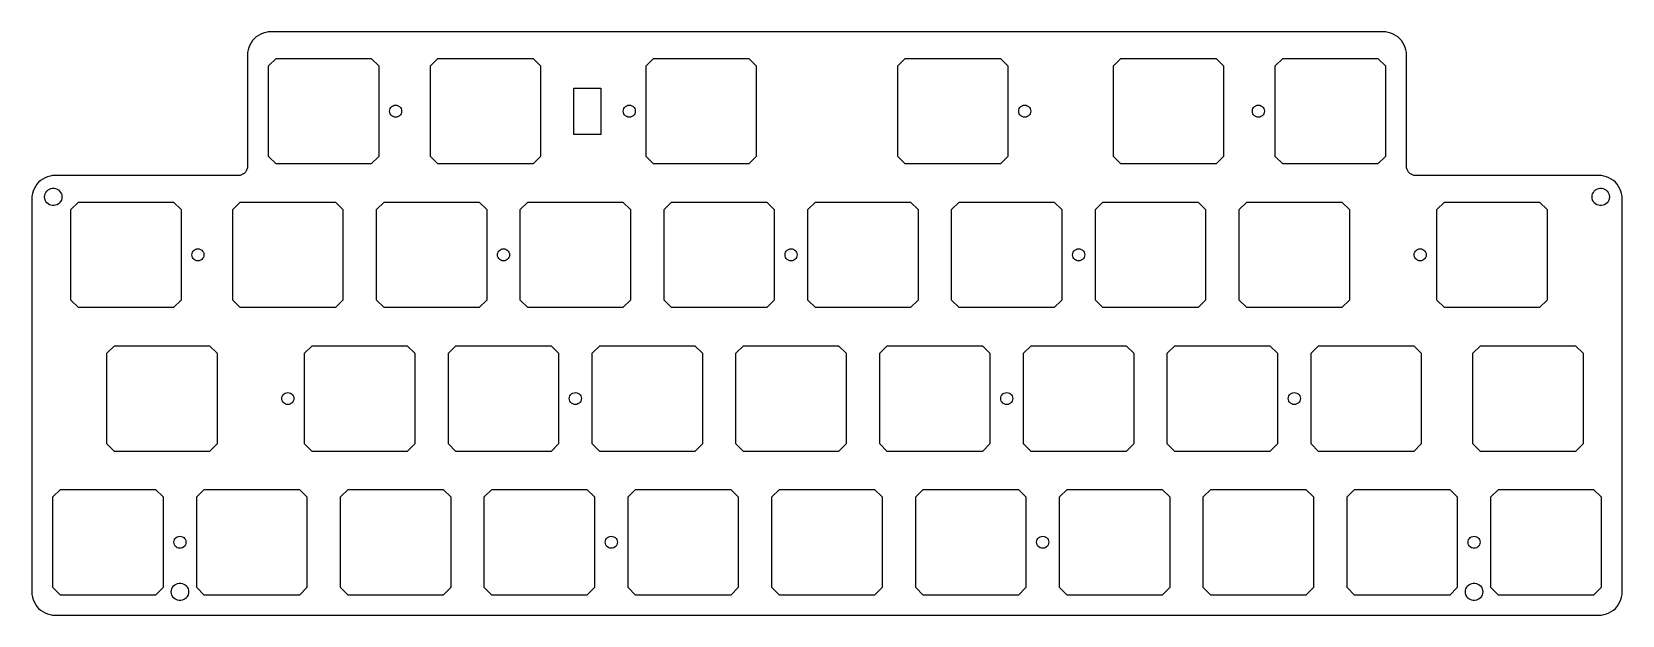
# Model space of a CAD drawing. Header units: millimetres. Extents: x -255 to -44, y 47 to 125.
import ezdxf

# ---------------------------------------------------------------- set-up
doc = ezdxf.new("R2010")
doc.units = ezdxf.units.MM
doc.layers.get('0').update_dxf_attribs({"linetype": 'CONTINUOUS'})

msp = doc.modelspace()

# ---------------------------------------------------------------- linework, layer by layer
for points in [[(-252.164815, 47.552723), (-251.82209, 47.494492), (-251.475, 47.474999), (-46.975, 47.474999), (-46.62791, 47.494491), (-46.285185, 47.552722), (-45.951135, 47.648961), (-45.62996, 47.781995), (-45.3257, 47.950154), (-45.042181, 48.151321), (-44.782969, 48.382968), (-44.551322, 48.642181), (-44.350154, 48.925699), (-44.181996, 49.229959), (-44.048961, 49.551134), (-43.952723, 49.885184), (-43.894491, 50.227909), (-43.875, 50.574999), (-43.875, 102.674999), (-43.894492, 103.022089), (-43.952723, 103.364814), (-44.048961, 103.698864), (-44.181996, 104.020039), (-44.350155, 104.324299), (-44.551322, 104.607818), (-44.782969, 104.867031), (-45.042181, 105.098677), (-45.3257, 105.299845), (-45.62996, 105.468003), (-45.951135, 105.601038), (-46.285185, 105.697276), (-46.62791, 105.755508), (-46.975, 105.774999), (-71.25, 105.774999), (-71.458378, 105.79323), (-71.660424, 105.847368), (-71.85, 105.935768), (-72.021345, 106.055746), (-72.169254, 106.203654), (-72.289231, 106.374999), (-72.377632, 106.564575), (-72.43177, 106.766621), (-72.45, 106.974999), (-72.45, 121.724999), (-72.469492, 122.072089), (-72.527723, 122.414814), (-72.623961, 122.748864), (-72.756996, 123.070039), (-72.925155, 123.374299), (-73.126322, 123.657818), (-73.357969, 123.917031), (-73.617181, 124.148677), (-73.9007, 124.349845), (-74.20496, 124.518003), (-74.526135, 124.651038), (-74.860185, 124.747276), (-75.20291, 124.805508), (-75.55, 124.824999), (-222.9, 124.824999), (-223.24709, 124.805507), (-223.589815, 124.747276), (-223.923865, 124.651037), (-224.245039, 124.518002), (-224.549299, 124.349844), (-224.832818, 124.148677), (-225.092031, 123.91703), (-225.323677, 123.657817), (-225.524845, 123.374298), (-225.693003, 123.070039), (-225.826038, 122.748864), (-225.922276, 122.414814), (-225.980507, 122.072089), (-226, 121.724999), (-226, 106.974999), (-226.018231, 106.766621), (-226.072369, 106.564575), (-226.16077, 106.374999), (-226.280747, 106.203654), (-226.428655, 106.055746), (-226.6, 105.935769), (-226.789576, 105.847369), (-226.991622, 105.793231), (-227.2, 105.774999), (-251.475, 105.774999), (-251.82209, 105.755507), (-252.164815, 105.697276), (-252.498865, 105.601037), (-252.820039, 105.468002), (-253.124299, 105.299844), (-253.407818, 105.098677), (-253.667031, 104.86703), (-253.898677, 104.607817), (-254.099845, 104.324298), (-254.268003, 104.020039), (-254.401038, 103.698864), (-254.497276, 103.364814), (-254.555507, 103.022089), (-254.575, 102.674999), (-254.575, 50.574999), (-254.555508, 50.227909), (-254.497276, 49.885184), (-254.401038, 49.551134), (-254.268003, 49.22996), (-254.099845, 48.9257), (-253.898677, 48.642181), (-253.667031, 48.382969), (-253.407818, 48.151322), (-253.124299, 47.950155), (-252.820039, 47.781996), (-252.498865, 47.648962)], [(-208.6, 108.3), (-209.6, 107.3), (-222.2, 107.3), (-223.2, 108.3), (-223.2, 120.3), (-222.2, 121.3), (-209.6, 121.3), (-208.6, 120.3)], [(-187.17, 108.3), (-188.17, 107.3), (-200.77, 107.3), (-201.77, 108.3), (-201.77, 120.3), (-200.77, 121.3), (-188.17, 121.3), (-187.17, 120.3)], [(-158.592, 108.3), (-159.592, 107.3), (-172.192, 107.3), (-173.192, 108.3), (-173.192, 120.3), (-172.192, 121.3), (-159.592, 121.3), (-158.592, 120.3)], [(-125.255, 108.3), (-126.255, 107.3), (-138.855, 107.3), (-139.855, 108.3), (-139.855, 120.3), (-138.855, 121.3), (-126.255, 121.3), (-125.255, 120.3)], [(-96.68, 108.3), (-97.68, 107.3), (-110.28, 107.3), (-111.28, 108.3), (-111.28, 120.3), (-110.28, 121.3), (-97.68, 121.3), (-96.68, 120.3)], [(-75.25, 108.3), (-76.25, 107.3), (-88.85, 107.3), (-89.85, 108.3), (-89.85, 120.3), (-88.85, 121.3), (-76.25, 121.3), (-75.25, 120.3)], [(-179.179211, 117.365374), (-179.179211, 111.222627), (-182.774442, 111.222627), (-182.774442, 117.365374)], [(-206.196983, 113.520058), (-206.375, 113.5), (-206.553017, 113.520058), (-206.722107, 113.579225), (-206.873792, 113.674535), (-207.000465, 113.801208), (-207.095775, 113.952893), (-207.154942, 114.121983), (-207.175, 114.3), (-207.154942, 114.478017), (-207.095775, 114.647107), (-207.000465, 114.798792), (-206.873792, 114.925465), (-206.722107, 115.020775), (-206.553017, 115.079942), (-206.375, 115.1), (-206.196983, 115.079942), (-206.027893, 115.020775), (-205.876208, 114.925465), (-205.749535, 114.798792), (-205.654225, 114.647107), (-205.595058, 114.478017), (-205.575, 114.3), (-205.595058, 114.121983), (-205.654225, 113.952893), (-205.749535, 113.801208), (-205.876208, 113.674535), (-206.027893, 113.579225)], [(-175.240733, 113.520058), (-175.41875, 113.5), (-175.596767, 113.520058), (-175.765857, 113.579225), (-175.917542, 113.674535), (-176.044215, 113.801208), (-176.139525, 113.952893), (-176.198692, 114.121983), (-176.21875, 114.3), (-176.198692, 114.478017), (-176.139525, 114.647107), (-176.044215, 114.798792), (-175.917542, 114.925465), (-175.765857, 115.020775), (-175.596767, 115.079942), (-175.41875, 115.1), (-175.240733, 115.079942), (-175.071643, 115.020775), (-174.919958, 114.925465), (-174.793285, 114.798792), (-174.697975, 114.647107), (-174.638808, 114.478017), (-174.61875, 114.3), (-174.638808, 114.121983), (-174.697975, 113.952893), (-174.793285, 113.801208), (-174.919958, 113.674535), (-175.071643, 113.579225)], [(-122.853233, 113.520058), (-123.03125, 113.5), (-123.209267, 113.520058), (-123.378357, 113.579225), (-123.530042, 113.674535), (-123.656715, 113.801208), (-123.752025, 113.952893), (-123.811192, 114.121983), (-123.83125, 114.3), (-123.811192, 114.478017), (-123.752025, 114.647107), (-123.656715, 114.798792), (-123.530042, 114.925465), (-123.378357, 115.020775), (-123.209267, 115.079942), (-123.03125, 115.1), (-122.853233, 115.079942), (-122.684143, 115.020775), (-122.532458, 114.925465), (-122.405785, 114.798792), (-122.310475, 114.647107), (-122.251308, 114.478017), (-122.23125, 114.3), (-122.251308, 114.121983), (-122.310475, 113.952893), (-122.405785, 113.801208), (-122.532458, 113.674535), (-122.684143, 113.579225)], [(-91.896983, 113.520058), (-92.075, 113.5), (-92.253017, 113.520058), (-92.422107, 113.579225), (-92.573792, 113.674535), (-92.700465, 113.801208), (-92.795775, 113.952893), (-92.854942, 114.121983), (-92.875, 114.3), (-92.854942, 114.478017), (-92.795775, 114.647107), (-92.700465, 114.798792), (-92.573792, 114.925465), (-92.422107, 115.020775), (-92.253017, 115.079942), (-92.075, 115.1), (-91.896983, 115.079942), (-91.727893, 115.020775), (-91.576208, 114.925465), (-91.449535, 114.798792), (-91.354225, 114.647107), (-91.295058, 114.478017), (-91.275, 114.3), (-91.295058, 114.121983), (-91.354225, 113.952893), (-91.449535, 113.801208), (-91.576208, 113.674535), (-91.727893, 113.579225)], [(-251.419663, 101.8279), (-251.628266, 101.788905), (-251.840484, 101.788905), (-252.049087, 101.8279), (-252.246974, 101.904561), (-252.427405, 102.016279), (-252.584235, 102.159249), (-252.712125, 102.328602), (-252.806718, 102.518571), (-252.864794, 102.722687), (-252.884375, 102.933999), (-252.864794, 103.145311), (-252.806718, 103.349427), (-252.712125, 103.539396), (-252.584235, 103.708749), (-252.427405, 103.851719), (-252.246974, 103.963437), (-252.049087, 104.040098), (-251.840484, 104.079093), (-251.628266, 104.079093), (-251.419663, 104.040098), (-251.221776, 103.963437), (-251.041345, 103.851719), (-250.884515, 103.708749), (-250.756625, 103.539396), (-250.662032, 103.349427), (-250.603956, 103.145311), (-250.584375, 102.933999), (-250.603956, 102.722687), (-250.662032, 102.518571), (-250.756625, 102.328602), (-250.884515, 102.159249), (-251.041345, 102.016279), (-251.221776, 101.904561)], [(-46.401288, 101.8279), (-46.609891, 101.788905), (-46.822109, 101.788905), (-47.030712, 101.8279), (-47.228599, 101.904561), (-47.40903, 102.016279), (-47.56586, 102.159249), (-47.69375, 102.328602), (-47.788343, 102.518571), (-47.846419, 102.722687), (-47.866, 102.933999), (-47.846419, 103.145311), (-47.788343, 103.349427), (-47.69375, 103.539396), (-47.56586, 103.708749), (-47.40903, 103.851719), (-47.228599, 103.963437), (-47.030712, 104.040098), (-46.822109, 104.079093), (-46.609891, 104.079093), (-46.401288, 104.040098), (-46.203401, 103.963437), (-46.02297, 103.851719), (-45.86614, 103.708749), (-45.73825, 103.539396), (-45.643657, 103.349427), (-45.585581, 103.145311), (-45.566, 102.933999), (-45.585581, 102.722687), (-45.643657, 102.518571), (-45.73825, 102.328602), (-45.86614, 102.159249), (-46.02297, 102.016279), (-46.203401, 101.904561)], [(-234.795, 89.25), (-235.795, 88.25), (-248.395, 88.25), (-249.395, 89.25), (-249.395, 101.25), (-248.395, 102.25), (-235.795, 102.25), (-234.795, 101.25)], [(-213.3625, 89.25), (-214.3625, 88.25), (-226.9625, 88.25), (-227.9625, 89.25), (-227.9625, 101.25), (-226.9625, 102.25), (-214.3625, 102.25), (-213.3625, 101.25)], [(-194.3125, 89.25), (-195.3125, 88.25), (-207.9125, 88.25), (-208.9125, 89.25), (-208.9125, 101.25), (-207.9125, 102.25), (-195.3125, 102.25), (-194.3125, 101.25)], [(-175.2625, 89.25), (-176.2625, 88.25), (-188.8625, 88.25), (-189.8625, 89.25), (-189.8625, 101.25), (-188.8625, 102.25), (-176.2625, 102.25), (-175.2625, 101.25)], [(-156.2125, 89.25), (-157.2125, 88.25), (-169.8125, 88.25), (-170.8125, 89.25), (-170.8125, 101.25), (-169.8125, 102.25), (-157.2125, 102.25), (-156.2125, 101.25)], [(-137.1625, 89.25), (-138.1625, 88.25), (-150.7625, 88.25), (-151.7625, 89.25), (-151.7625, 101.25), (-150.7625, 102.25), (-138.1625, 102.25), (-137.1625, 101.25)], [(-118.1125, 89.25), (-119.1125, 88.25), (-131.7125, 88.25), (-132.7125, 89.25), (-132.7125, 101.25), (-131.7125, 102.25), (-119.1125, 102.25), (-118.1125, 101.25)], [(-99.0625, 89.25), (-100.0625, 88.25), (-112.6625, 88.25), (-113.6625, 89.25), (-113.6625, 101.25), (-112.6625, 102.25), (-100.0625, 102.25), (-99.0625, 101.25)], [(-80.0125, 89.25), (-81.0125, 88.25), (-93.6125, 88.25), (-94.6125, 89.25), (-94.6125, 101.25), (-93.6125, 102.25), (-81.0125, 102.25), (-80.0125, 101.25)], [(-53.82, 89.25), (-54.82, 88.25), (-67.42, 88.25), (-68.42, 89.25), (-68.42, 101.25), (-67.42, 102.25), (-54.82, 102.25), (-53.82, 101.25)], [(-232.390733, 94.470058), (-232.56875, 94.45), (-232.746767, 94.470058), (-232.915857, 94.529225), (-233.067542, 94.624535), (-233.194215, 94.751208), (-233.289525, 94.902893), (-233.348692, 95.071983), (-233.36875, 95.25), (-233.348692, 95.428017), (-233.289525, 95.597107), (-233.194215, 95.748792), (-233.067542, 95.875465), (-232.915857, 95.970775), (-232.746767, 96.029942), (-232.56875, 96.05), (-232.390733, 96.029942), (-232.221643, 95.970775), (-232.069958, 95.875465), (-231.943285, 95.748792), (-231.847975, 95.597107), (-231.788808, 95.428017), (-231.76875, 95.25), (-231.788808, 95.071983), (-231.847975, 94.902893), (-231.943285, 94.751208), (-232.069958, 94.624535), (-232.221643, 94.529225)], [(-191.909483, 94.470058), (-192.0875, 94.45), (-192.265517, 94.470058), (-192.434607, 94.529225), (-192.586292, 94.624535), (-192.712965, 94.751208), (-192.808275, 94.902893), (-192.867442, 95.071983), (-192.8875, 95.25), (-192.867442, 95.428017), (-192.808275, 95.597107), (-192.712965, 95.748792), (-192.586292, 95.875465), (-192.434607, 95.970775), (-192.265517, 96.029942), (-192.0875, 96.05), (-191.909483, 96.029942), (-191.740393, 95.970775), (-191.588708, 95.875465), (-191.462035, 95.748792), (-191.366725, 95.597107), (-191.307558, 95.428017), (-191.2875, 95.25), (-191.307558, 95.071983), (-191.366725, 94.902893), (-191.462035, 94.751208), (-191.588708, 94.624535), (-191.740393, 94.529225)], [(-153.809483, 94.470058), (-153.9875, 94.45), (-154.165517, 94.470058), (-154.334607, 94.529225), (-154.486292, 94.624535), (-154.612965, 94.751208), (-154.708275, 94.902893), (-154.767442, 95.071983), (-154.7875, 95.25), (-154.767442, 95.428017), (-154.708275, 95.597107), (-154.612965, 95.748792), (-154.486292, 95.875465), (-154.334607, 95.970775), (-154.165517, 96.029942), (-153.9875, 96.05), (-153.809483, 96.029942), (-153.640393, 95.970775), (-153.488708, 95.875465), (-153.362035, 95.748792), (-153.266725, 95.597107), (-153.207558, 95.428017), (-153.1875, 95.25), (-153.207558, 95.071983), (-153.266725, 94.902893), (-153.362035, 94.751208), (-153.488708, 94.624535), (-153.640393, 94.529225)], [(-115.709483, 94.470058), (-115.8875, 94.45), (-116.065517, 94.470058), (-116.234607, 94.529225), (-116.386292, 94.624535), (-116.512965, 94.751208), (-116.608275, 94.902893), (-116.667442, 95.071983), (-116.6875, 95.25), (-116.667442, 95.428017), (-116.608275, 95.597107), (-116.512965, 95.748792), (-116.386292, 95.875465), (-116.234607, 95.970775), (-116.065517, 96.029942), (-115.8875, 96.05), (-115.709483, 96.029942), (-115.540393, 95.970775), (-115.388708, 95.875465), (-115.262035, 95.748792), (-115.166725, 95.597107), (-115.107558, 95.428017), (-115.0875, 95.25), (-115.107558, 95.071983), (-115.166725, 94.902893), (-115.262035, 94.751208), (-115.388708, 94.624535), (-115.540393, 94.529225)], [(-70.465733, 94.470058), (-70.64375, 94.45), (-70.821767, 94.470058), (-70.990857, 94.529225), (-71.142542, 94.624535), (-71.269215, 94.751208), (-71.364525, 94.902893), (-71.423692, 95.071983), (-71.44375, 95.25), (-71.423692, 95.428017), (-71.364525, 95.597107), (-71.269215, 95.748792), (-71.142542, 95.875465), (-70.990857, 95.970775), (-70.821767, 96.029942), (-70.64375, 96.05), (-70.465733, 96.029942), (-70.296643, 95.970775), (-70.144958, 95.875465), (-70.018285, 95.748792), (-69.922975, 95.597107), (-69.863808, 95.428017), (-69.84375, 95.25), (-69.863808, 95.071983), (-69.922975, 94.902893), (-70.018285, 94.751208), (-70.144958, 94.624535), (-70.296643, 94.529225)], [(-230.03, 70.2), (-231.03, 69.2), (-243.63, 69.2), (-244.63, 70.2), (-244.63, 82.2), (-243.63, 83.2), (-231.03, 83.2), (-230.03, 82.2)], [(-203.8375, 70.2), (-204.8375, 69.2), (-217.4375, 69.2), (-218.4375, 70.2), (-218.4375, 82.2), (-217.4375, 83.2), (-204.8375, 83.2), (-203.8375, 82.2)], [(-184.7875, 70.2), (-185.7875, 69.2), (-198.3875, 69.2), (-199.3875, 70.2), (-199.3875, 82.2), (-198.3875, 83.2), (-185.7875, 83.2), (-184.7875, 82.2)], [(-165.7375, 70.2), (-166.7375, 69.2), (-179.3375, 69.2), (-180.3375, 70.2), (-180.3375, 82.2), (-179.3375, 83.2), (-166.7375, 83.2), (-165.7375, 82.2)], [(-146.6875, 70.2), (-147.6875, 69.2), (-160.2875, 69.2), (-161.2875, 70.2), (-161.2875, 82.2), (-160.2875, 83.2), (-147.6875, 83.2), (-146.6875, 82.2)], [(-127.6375, 70.2), (-128.6375, 69.2), (-141.2375, 69.2), (-142.2375, 70.2), (-142.2375, 82.2), (-141.2375, 83.2), (-128.6375, 83.2), (-127.6375, 82.2)], [(-108.5875, 70.2), (-109.5875, 69.2), (-122.1875, 69.2), (-123.1875, 70.2), (-123.1875, 82.2), (-122.1875, 83.2), (-109.5875, 83.2), (-108.5875, 82.2)], [(-89.5375, 70.2), (-90.5375, 69.2), (-103.1375, 69.2), (-104.1375, 70.2), (-104.1375, 82.2), (-103.1375, 83.2), (-90.5375, 83.2), (-89.5375, 82.2)], [(-70.4875, 70.2), (-71.4875, 69.2), (-84.0875, 69.2), (-85.0875, 70.2), (-85.0875, 82.2), (-84.0875, 83.2), (-71.4875, 83.2), (-70.4875, 82.2)], [(-49.058, 70.2), (-50.058, 69.2), (-62.658, 69.2), (-63.658, 70.2), (-63.658, 82.2), (-62.658, 83.2), (-50.058, 83.2), (-49.058, 82.2)], [(-220.484483, 75.420058), (-220.6625, 75.4), (-220.840517, 75.420058), (-221.009607, 75.479225), (-221.161292, 75.574535), (-221.287965, 75.701208), (-221.383275, 75.852893), (-221.442442, 76.021983), (-221.4625, 76.2), (-221.442442, 76.378017), (-221.383275, 76.547107), (-221.287965, 76.698792), (-221.161292, 76.825465), (-221.009607, 76.920775), (-220.840517, 76.979942), (-220.6625, 77), (-220.484483, 76.979942), (-220.315393, 76.920775), (-220.163708, 76.825465), (-220.037035, 76.698792), (-219.941725, 76.547107), (-219.882558, 76.378017), (-219.8625, 76.2), (-219.882558, 76.021983), (-219.941725, 75.852893), (-220.037035, 75.701208), (-220.163708, 75.574535), (-220.315393, 75.479225)], [(-182.384483, 75.420058), (-182.5625, 75.4), (-182.740517, 75.420058), (-182.909607, 75.479225), (-183.061292, 75.574535), (-183.187965, 75.701208), (-183.283275, 75.852893), (-183.342442, 76.021983), (-183.3625, 76.2), (-183.342442, 76.378017), (-183.283275, 76.547107), (-183.187965, 76.698792), (-183.061292, 76.825465), (-182.909607, 76.920775), (-182.740517, 76.979942), (-182.5625, 77), (-182.384483, 76.979942), (-182.215393, 76.920775), (-182.063708, 76.825465), (-181.937035, 76.698792), (-181.841725, 76.547107), (-181.782558, 76.378017), (-181.7625, 76.2), (-181.782558, 76.021983), (-181.841725, 75.852893), (-181.937035, 75.701208), (-182.063708, 75.574535), (-182.215393, 75.479225)], [(-125.234483, 75.420058), (-125.4125, 75.4), (-125.590517, 75.420058), (-125.759607, 75.479225), (-125.911292, 75.574535), (-126.037965, 75.701208), (-126.133275, 75.852893), (-126.192442, 76.021983), (-126.2125, 76.2), (-126.192442, 76.378017), (-126.133275, 76.547107), (-126.037965, 76.698792), (-125.911292, 76.825465), (-125.759607, 76.920775), (-125.590517, 76.979942), (-125.4125, 77), (-125.234483, 76.979942), (-125.065393, 76.920775), (-124.913708, 76.825465), (-124.787035, 76.698792), (-124.691725, 76.547107), (-124.632558, 76.378017), (-124.6125, 76.2), (-124.632558, 76.021983), (-124.691725, 75.852893), (-124.787035, 75.701208), (-124.913708, 75.574535), (-125.065393, 75.479225)], [(-87.134483, 75.420058), (-87.3125, 75.4), (-87.490517, 75.420058), (-87.659607, 75.479225), (-87.811292, 75.574535), (-87.937965, 75.701208), (-88.033275, 75.852893), (-88.092442, 76.021983), (-88.1125, 76.2), (-88.092442, 76.378017), (-88.033275, 76.547107), (-87.937965, 76.698792), (-87.811292, 76.825465), (-87.659607, 76.920775), (-87.490517, 76.979942), (-87.3125, 77), (-87.134483, 76.979942), (-86.965393, 76.920775), (-86.813708, 76.825465), (-86.687035, 76.698792), (-86.591725, 76.547107), (-86.532558, 76.378017), (-86.5125, 76.2), (-86.532558, 76.021983), (-86.591725, 75.852893), (-86.687035, 75.701208), (-86.813708, 75.574535), (-86.965393, 75.479225)], [(-237.175, 51.15), (-238.175, 50.15), (-250.775, 50.15), (-251.775, 51.15), (-251.775, 63.15), (-250.775, 64.15), (-238.175, 64.15), (-237.175, 63.15)], [(-218.125, 51.15), (-219.125, 50.15), (-231.725, 50.15), (-232.725, 51.15), (-232.725, 63.15), (-231.725, 64.15), (-219.125, 64.15), (-218.125, 63.15)], [(-199.075, 51.15), (-200.075, 50.15), (-212.675, 50.15), (-213.675, 51.15), (-213.675, 63.15), (-212.675, 64.15), (-200.075, 64.15), (-199.075, 63.15)], [(-180.025, 51.15), (-181.025, 50.15), (-193.625, 50.15), (-194.625, 51.15), (-194.625, 63.15), (-193.625, 64.15), (-181.025, 64.15), (-180.025, 63.15)], [(-160.975, 51.15), (-161.975, 50.15), (-174.575, 50.15), (-175.575, 51.15), (-175.575, 63.15), (-174.575, 64.15), (-161.975, 64.15), (-160.975, 63.15)], [(-141.925, 51.15), (-142.925, 50.15), (-155.525, 50.15), (-156.525, 51.15), (-156.525, 63.15), (-155.525, 64.15), (-142.925, 64.15), (-141.925, 63.15)], [(-122.875, 51.15), (-123.875, 50.15), (-136.475, 50.15), (-137.475, 51.15), (-137.475, 63.15), (-136.475, 64.15), (-123.875, 64.15), (-122.875, 63.15)], [(-103.825, 51.15), (-104.825, 50.15), (-117.425, 50.15), (-118.425, 51.15), (-118.425, 63.15), (-117.425, 64.15), (-104.825, 64.15), (-103.825, 63.15)], [(-84.775, 51.15), (-85.775, 50.15), (-98.375, 50.15), (-99.375, 51.15), (-99.375, 63.15), (-98.375, 64.15), (-85.775, 64.15), (-84.775, 63.15)], [(-65.725, 51.15), (-66.725, 50.15), (-79.325, 50.15), (-80.325, 51.15), (-80.325, 63.15), (-79.325, 64.15), (-66.725, 64.15), (-65.725, 63.15)], [(-46.675, 51.15), (-47.675, 50.15), (-60.275, 50.15), (-61.275, 51.15), (-61.275, 63.15), (-60.275, 64.15), (-47.675, 64.15), (-46.675, 63.15)], [(-234.771983, 56.370058), (-234.95, 56.35), (-235.128017, 56.370058), (-235.297107, 56.429225), (-235.448792, 56.524535), (-235.575465, 56.651208), (-235.670775, 56.802893), (-235.729942, 56.971983), (-235.75, 57.15), (-235.729942, 57.328017), (-235.670775, 57.497107), (-235.575465, 57.648792), (-235.448792, 57.775465), (-235.297107, 57.870775), (-235.128017, 57.929942), (-234.95, 57.95), (-234.771983, 57.929942), (-234.602893, 57.870775), (-234.451208, 57.775465), (-234.324535, 57.648792), (-234.229225, 57.497107), (-234.170058, 57.328017), (-234.15, 57.15), (-234.170058, 56.971983), (-234.229225, 56.802893), (-234.324535, 56.651208), (-234.451208, 56.524535), (-234.602893, 56.429225)], [(-177.621983, 56.370058), (-177.8, 56.35), (-177.978017, 56.370058), (-178.147107, 56.429225), (-178.298792, 56.524535), (-178.425465, 56.651208), (-178.520775, 56.802893), (-178.579942, 56.971983), (-178.6, 57.15), (-178.579942, 57.328017), (-178.520775, 57.497107), (-178.425465, 57.648792), (-178.298792, 57.775465), (-178.147107, 57.870775), (-177.978017, 57.929942), (-177.8, 57.95), (-177.621983, 57.929942), (-177.452893, 57.870775), (-177.301208, 57.775465), (-177.174535, 57.648792), (-177.079225, 57.497107), (-177.020058, 57.328017), (-177, 57.15), (-177.020058, 56.971983), (-177.079225, 56.802893), (-177.174535, 56.651208), (-177.301208, 56.524535), (-177.452893, 56.429225)], [(-120.471983, 56.370058), (-120.65, 56.35), (-120.828017, 56.370058), (-120.997107, 56.429225), (-121.148792, 56.524535), (-121.275465, 56.651208), (-121.370775, 56.802893), (-121.429942, 56.971983), (-121.45, 57.15), (-121.429942, 57.328017), (-121.370775, 57.497107), (-121.275465, 57.648792), (-121.148792, 57.775465), (-120.997107, 57.870775), (-120.828017, 57.929942), (-120.65, 57.95), (-120.471983, 57.929942), (-120.302893, 57.870775), (-120.151208, 57.775465), (-120.024535, 57.648792), (-119.929225, 57.497107), (-119.870058, 57.328017), (-119.85, 57.15), (-119.870058, 56.971983), (-119.929225, 56.802893), (-120.024535, 56.651208), (-120.151208, 56.524535), (-120.302893, 56.429225)], [(-63.321983, 56.370058), (-63.5, 56.35), (-63.678017, 56.370058), (-63.847107, 56.429225), (-63.998792, 56.524535), (-64.125465, 56.651208), (-64.220775, 56.802893), (-64.279942, 56.971983), (-64.3, 57.15), (-64.279942, 57.328017), (-64.220775, 57.497107), (-64.125465, 57.648792), (-63.998792, 57.775465), (-63.847107, 57.870775), (-63.678017, 57.929942), (-63.5, 57.95), (-63.321983, 57.929942), (-63.152893, 57.870775), (-63.001208, 57.775465), (-62.874535, 57.648792), (-62.779225, 57.497107), (-62.720058, 57.328017), (-62.7, 57.15), (-62.720058, 56.971983), (-62.779225, 56.802893), (-62.874535, 56.651208), (-63.001208, 56.524535), (-63.152893, 56.429225)], [(-234.635288, 49.4689), (-234.843891, 49.429905), (-235.056109, 49.429905), (-235.264712, 49.4689), (-235.462599, 49.545561), (-235.64303, 49.657279), (-235.79986, 49.800249), (-235.92775, 49.969602), (-236.022343, 50.159571), (-236.080419, 50.363687), (-236.1, 50.574999), (-236.080419, 50.786311), (-236.022343, 50.990427), (-235.92775, 51.180396), (-235.79986, 51.349749), (-235.64303, 51.492719), (-235.462599, 51.604437), (-235.264712, 51.681098), (-235.056109, 51.720093), (-234.843891, 51.720093), (-234.635288, 51.681098), (-234.437401, 51.604437), (-234.25697, 51.492719), (-234.10014, 51.349749), (-233.97225, 51.180396), (-233.877657, 50.990427), (-233.819581, 50.786311), (-233.8, 50.574999), (-233.819581, 50.363687), (-233.877657, 50.159571), (-233.97225, 49.969602), (-234.10014, 49.800249), (-234.25697, 49.657279), (-234.437401, 49.545561)], [(-63.185288, 49.4689), (-63.393891, 49.429905), (-63.606109, 49.429905), (-63.814712, 49.4689), (-64.012599, 49.545561), (-64.19303, 49.657279), (-64.34986, 49.800249), (-64.47775, 49.969602), (-64.572343, 50.159571), (-64.630419, 50.363687), (-64.65, 50.574999), (-64.630419, 50.786311), (-64.572343, 50.990427), (-64.47775, 51.180396), (-64.34986, 51.349749), (-64.19303, 51.492719), (-64.012599, 51.604437), (-63.814712, 51.681098), (-63.606109, 51.720093), (-63.393891, 51.720093), (-63.185288, 51.681098), (-62.987401, 51.604437), (-62.80697, 51.492719), (-62.65014, 51.349749), (-62.52225, 51.180396), (-62.427657, 50.990427), (-62.369581, 50.786311), (-62.35, 50.574999), (-62.369581, 50.363687), (-62.427657, 50.159571), (-62.52225, 49.969602), (-62.65014, 49.800249), (-62.80697, 49.657279), (-62.987401, 49.545561)]]:
    msp.add_lwpolyline(points, close=True)

doc.saveas('drawing.dxf')
